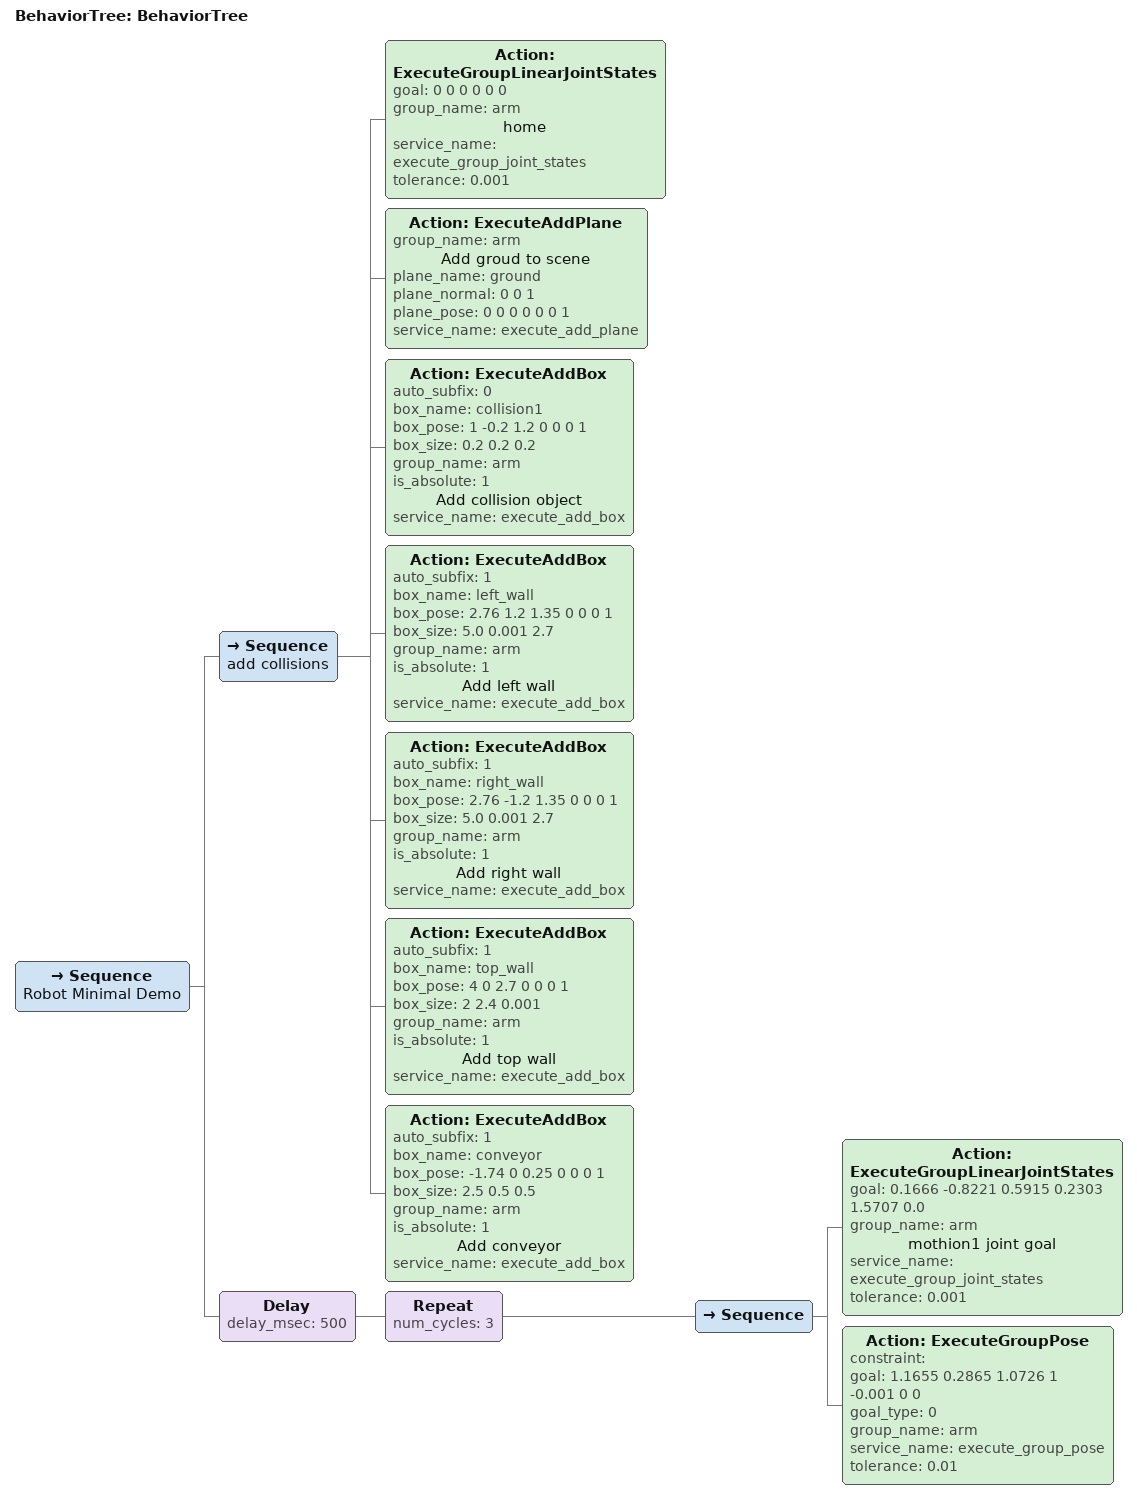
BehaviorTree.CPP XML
<?xml version="1.0"?>
<root main_tree_to_execute="BehaviorTree">
    <BehaviorTree ID="BehaviorTree">
        <Sequence name="Robot Minimal Demo">
            <Sequence name="add collisions">
                <Action ID="ExecuteGroupLinearJointStates" goal="0 0 0 0 0 0" group_name="arm" name="home" service_name="execute_group_joint_states" tolerance="0.001"/>
                <Action ID="ExecuteAddPlane" group_name="arm" name="Add groud to scene" plane_name="ground" plane_normal="0 0 1" plane_pose="0 0 0 0 0 0 1" service_name="execute_add_plane"/>
                <Action ID="ExecuteAddBox" auto_subfix="0" box_name="collision1" box_pose="1 -0.2 1.2 0 0 0 1" box_size="0.2 0.2 0.2" group_name="arm" is_absolute="1" name="Add collision object" service_name="execute_add_box"/>
                <Action ID="ExecuteAddBox" auto_subfix="1" box_name="left_wall" box_pose="2.76 1.2 1.35 0 0 0 1" box_size="5.0 0.001 2.7" group_name="arm" is_absolute="1" name="Add left wall" service_name="execute_add_box"/>
                <Action ID="ExecuteAddBox" auto_subfix="1" box_name="right_wall" box_pose="2.76 -1.2 1.35 0 0 0 1" box_size="5.0 0.001 2.7" group_name="arm" is_absolute="1" name="Add right wall" service_name="execute_add_box"/>
                <Action ID="ExecuteAddBox" auto_subfix="1" box_name="top_wall" box_pose="4 0 2.7 0 0 0 1" box_size="2 2.4 0.001" group_name="arm" is_absolute="1" name="Add top wall" service_name="execute_add_box"/>
                <Action ID="ExecuteAddBox" auto_subfix="1" box_name="conveyor" box_pose="-1.74 0 0.25 0 0 0 1" box_size="2.5 0.5 0.5" group_name="arm" is_absolute="1" name="Add conveyor" service_name="execute_add_box"/>
            </Sequence>
            <Delay delay_msec="500">
                <Repeat num_cycles="3">
                    <Sequence>
                        <Action ID="ExecuteGroupLinearJointStates" goal="0.1666 -0.8221 0.5915 0.2303 1.5707 0.0" group_name="arm" name="mothion1 joint goal" service_name="execute_group_joint_states" tolerance="0.001"/>
                        <Action ID="ExecuteGroupPose" constraint="" goal="1.1655 0.2865 1.0726 1 -0.001 0 0" goal_type="0" group_name="arm" service_name="execute_group_pose" tolerance="0.01"/>
                    </Sequence>
                </Repeat>
            </Delay>
        </Sequence>
    </BehaviorTree>
</root>
